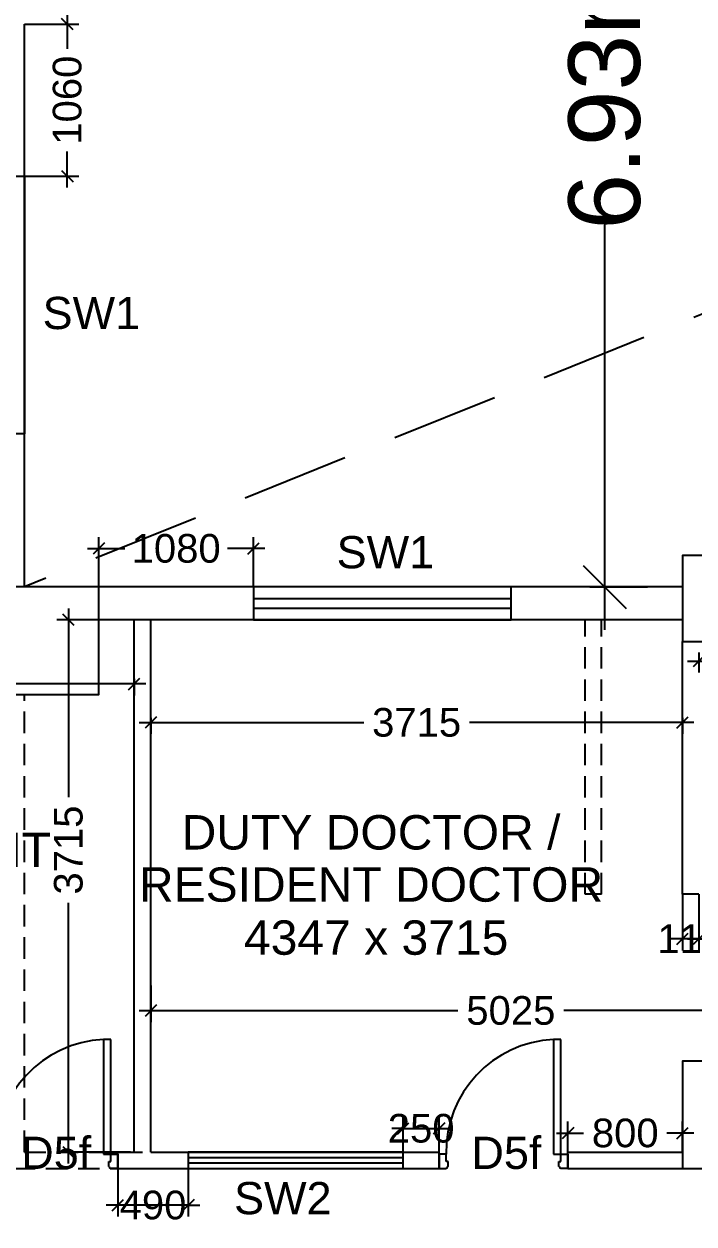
# Model space of a CAD drawing. Extents: x 6345096 to 6738923, y -6490958 to -6305885.
# Drawn here: x 6618471 to 6623148, y -6362917 to -6354541 of the extents above; entities that cross this region are included whole.
import ezdxf
from ezdxf.enums import TextEntityAlignment as Align

# ---------------------------------------------------------------- set-up
doc = ezdxf.new("R2010")
doc.units = 0
doc.header["$LTSCALE"] = 600
doc.header["$MEASUREMENT"] = 0
doc.header["$PDMODE"] = 35
doc.linetypes.add('HIDDEN', pattern=[0.375, 0.25, -0.125])
doc.linetypes.add('HIDDEN2', pattern=[0.1875, 0.125, -0.0625])
doc.layers.get('0').update_dxf_attribs({"linetype": 'CONTINUOUS'})
doc.layers.get('Defpoints').update_dxf_attribs({"linetype": 'CONTINUOUS'})
for name, color, linetype in [('8', 8, 'CONTINUOUS'), ('DIMEN', 5, 'CONTINUOUS'), ('DOOR', 32, 'CONTINUOUS'), ('Duct', 8, 'CONTINUOUS'), ('HS', 251, 'CONTINUOUS'), ('joinery', 7, 'CONTINUOUS'), ('LA-column', 3, 'CONTINUOUS'), ('REVISIONS', 6, 'CONTINUOUS'), ('Room Dim', 1, 'CONTINUOUS'), ('TEXT', 6, 'CONTINUOUS'), ('Walls', 7, 'CONTINUOUS'), ('WIN', 151, 'CONTINUOUS'), ('Working Dim', 5, 'CONTINUOUS')]:
    doc.layers.add(name, color=color, linetype=linetype)
doc.styles.add('ari', font='arial.ttf')
doc.styles.add('ARIAL', font='arial.ttf')
doc.styles.get("Standard").update_dxf_attribs({"font": 'romans.shx'})
doc.dimstyles.new('int. dim', dxfattribs={"dimtxt": 200, "dimasz": 80, "dimexe": 80, "dimexo": 0, "dimgap": 70, "dimtad": 0, "dimdec": 0, "dimzin": 12, "dimdsep": 46, "dimtxsty": 'ari', "dimblk": 'OBLIQUE', "dimcen": 2, "dimdle": 80, "dimclrd": 256, "dimclre": 256, "dimclrt": 6, "dimadec": 0, "dimazin": 0, "dimtfac": 1, "dimtdec": 0, "dimtix": 1, "dimtmove": 2, "dimatfit": 3, "dimfxl": 1, "dimtolj": 1, "dimtzin": 0, "dimlwd": -1, "dimlwe": -1, "dimarcsym": 0})
doc.dimstyles.new('STANDARD$0', dxfattribs={"dimscale": 0, "dimtxt": 150, "dimasz": 125, "dimexe": 0.75, "dimexo": 1, "dimgap": 25, "dimtad": 1, "dimdec": 0, "dimdsep": 46, "dimtxsty": 'Standard', "dimblk1": 'DOT', "dimblk2": 'DOT', "dimsah": 1, "dimcen": 2.5, "dimclrd": 1, "dimclre": 1, "dimclrt": 3, "dimadec": 0, "dimazin": 0, "dimtfac": 1, "dimtdec": 0, "dimtmove": 0, "dimatfit": 3, "dimldrblk": 'DOT', "dimfxl": 1, "dimtolj": 1, "dimtzin": 0, "dimarcsym": 0})

# ---------------------------------------------------------------- blocks, each defined once
blk = doc.blocks.new('_Oblique')
at = {"color": 0, "linetype": 'ByBlock', "lineweight": -2}
blk.add_line((-0.5, -0.5), (0.5, 0.5), dxfattribs=at)
blk = doc.blocks.new('*D969')
at = {"layer": 'Defpoints', "color": 0, "transparency": 16777216}
for p in [(6623182.4, -6358927.5, 16.1), (6624382.9, -6358927.5, 16.1), (6624382.9, -6358987.4)]:
    blk.add_point(p, dxfattribs=at)
at = {"layer": 'Working Dim', "transparency": 16777216}
for p, q in [((6623182.4, -6358927.5), (6623182.4, -6359067.4)), ((6624382.9, -6358927.5), (6624382.9, -6359067.4)), ((6623102.4, -6358987.4), (6623423.7, -6358987.4)), ((6624462.9, -6358987.4), (6624141.5, -6358987.4))]:
    blk.add_line(p, q, dxfattribs=at)
at = {"layer": 'Working Dim', "transparency": 16777216, "xscale": 80, "yscale": 80, "zscale": 80, "rotation": 180}
blk.add_blockref('_Oblique', (6623182.4, -6358987.4), dxfattribs=at)
at = {"layer": 'Working Dim', "transparency": 16777216, "xscale": 80, "yscale": 80, "zscale": 80}
blk.add_blockref('_Oblique', (6624382.9, -6358987.4), dxfattribs=at)
at = {"layer": 'Working Dim', "color": 6, "transparency": 16777216, "insert": (6623782.6, -6358987.4), "char_height": 200, "attachment_point": 5, "style": 'ari'}
blk.add_mtext('\\A1;1200', dxfattribs=at)
blk = doc.blocks.new('*D1173')
at = {"layer": 'Defpoints', "color": 0, "transparency": 16777216}
for p in [(6618473.4, -6354542.2, 5.1), (6618473.4, -6355602.5), (6618772.8, -6355602.5)]:
    blk.add_point(p, dxfattribs=at)
at = {"layer": 'Working Dim', "transparency": 16777216}
for p, q in [((6618772.8, -6354462.2), (6618772.8, -6354713.5)), ((6618473.4, -6354542.2), (6618852.8, -6354542.2)), ((6618772.8, -6355682.5), (6618772.8, -6355431.3)), ((6618473.4, -6355602.5), (6618852.8, -6355602.5))]:
    blk.add_line(p, q, dxfattribs=at)
at = {"layer": 'Working Dim', "transparency": 16777216, "xscale": 80, "yscale": 80, "zscale": 80}
for p, rotation in [((6618772.8, -6354542.2), 90), ((6618772.8, -6355602.5), 270)]:
    blk.add_blockref('_Oblique', p, dxfattribs=dict(at, rotation=rotation))
at = {"layer": 'Working Dim', "color": 6, "transparency": 16777216, "insert": (6618772.8, -6355072.4), "char_height": 200, "attachment_point": 5, "rotation": 90, "style": 'ari'}
blk.add_mtext('\\A1;1060', dxfattribs=at)
blk = doc.blocks.new('*D1175')
at = {"layer": 'Defpoints', "color": 0, "transparency": 16777216}
for p in [(6622421.3, -6351540.4, 5.1), (6622524.2, -6351540.4), (6622421.3, -6358470.4, 16.1)]:
    blk.add_point(p, dxfattribs=at)
at = {"layer": 'DIMEN', "color": 8, "transparency": 16777216}
for p, q in [((6622524.2, -6351240.4), (6622524.2, -6354069.4)), ((6622421.3, -6351540.4), (6622824.2, -6351540.4)), ((6622524.2, -6358770.4), (6622524.2, -6355941.4)), ((6622421.3, -6358470.4), (6622824.2, -6358470.4))]:
    blk.add_line(p, q, dxfattribs=at)
at = {"layer": 'DIMEN', "color": 8, "transparency": 16777216, "xscale": 300, "yscale": 300, "zscale": 300}
for p, rotation in [((6622524.2, -6351540.4), 90), ((6622524.2, -6358470.4), 270)]:
    blk.add_blockref('_Oblique', p, dxfattribs=dict(at, rotation=rotation))
at = {"layer": 'DIMEN', "color": 7, "transparency": 16777216, "insert": (6622524.2, -6355005.4), "char_height": 500, "attachment_point": 5, "rotation": 90, "style": 'ari'}
blk.add_mtext('\\A1;6.93m', dxfattribs=at)
blk = doc.blocks.new('*D1398')
at = {"layer": 'Defpoints', "color": 0, "transparency": 16777216}
for p in [(6623182.4, -6360615.6), (6623982.4, -6360615.1, 13.2), (6623182.4, -6360927.5)]:
    blk.add_point(p, dxfattribs=at)
at = {"layer": 'Working Dim', "transparency": 16777216}
for p, q in [((6623182.4, -6360615.6), (6623182.4, -6361007.5)), ((6623982.4, -6360615.1), (6623982.4, -6361007.5)), ((6623102.4, -6360927.5), (6623291.6, -6360927.5)), ((6624062.4, -6360927.5), (6623873.1, -6360927.5))]:
    blk.add_line(p, q, dxfattribs=at)
at = {"layer": 'Working Dim', "transparency": 16777216, "xscale": 80, "yscale": 80, "zscale": 80, "rotation": 180}
blk.add_blockref('_Oblique', (6623182.4, -6360927.5), dxfattribs=at)
at = {"layer": 'Working Dim', "transparency": 16777216, "xscale": 80, "yscale": 80, "zscale": 80}
blk.add_blockref('_Oblique', (6623982.4, -6360927.5), dxfattribs=at)
at = {"layer": 'Working Dim', "color": 6, "transparency": 16777216, "insert": (6623582.4, -6360927.5), "char_height": 200, "attachment_point": 5, "style": 'ari'}
blk.add_mtext('\\A1;800', dxfattribs=at)
blk = doc.blocks.new('*D1399')
at = {"layer": 'Defpoints', "color": 0, "transparency": 16777216}
for p in [(6623067.4, -6360615.6), (6623182.4, -6360615.6), (6623067.4, -6360927.5)]:
    blk.add_point(p, dxfattribs=at)
at = {"layer": 'Working Dim', "transparency": 16777216}
for p, q in [((6623067.4, -6360615.6), (6623067.4, -6361007.5)), ((6623182.4, -6360615.6), (6623182.4, -6361007.5)), ((6623067.4, -6360927.5), (6622987.4, -6360927.5)), ((6623182.4, -6360927.5), (6623067.4, -6360927.5)), ((6623182.4, -6360927.5), (6623262.4, -6360927.5))]:
    blk.add_line(p, q, dxfattribs=at)
at = {"layer": 'Working Dim', "transparency": 16777216, "xscale": 80, "yscale": 80, "zscale": 80}
blk.add_blockref('_Oblique', (6623067.4, -6360927.5), dxfattribs=at)
at = {"layer": 'Working Dim', "transparency": 16777216, "xscale": 80, "yscale": 80, "zscale": 80, "rotation": 180}
blk.add_blockref('_Oblique', (6623182.4, -6360927.5), dxfattribs=at)
at = {"layer": 'Working Dim', "color": 6, "transparency": 16777216, "insert": (6623124.9, -6360927.5), "char_height": 200, "attachment_point": 5, "style": 'ari'}
blk.add_mtext('\\A1;115', dxfattribs=at)
blk = doc.blocks.new('*D1922')
at = {"layer": 'Defpoints', "color": 0, "transparency": 16777216}
for p in [(6620072.2, -6358202.2), (6618993.5, -6358470.6, 5.1), (6620072.2, -6358470.4, 13.2)]:
    blk.add_point(p, dxfattribs=at)
at = {"layer": 'Working Dim', "transparency": 16777216}
for p, q in [((6618993.5, -6358470.6), (6618993.5, -6358122.2)), ((6620072.2, -6358470.4), (6620072.2, -6358122.2)), ((6618913.5, -6358202.2), (6619174, -6358202.2)), ((6620152.2, -6358202.2), (6619891.7, -6358202.2))]:
    blk.add_line(p, q, dxfattribs=at)
at = {"layer": 'Working Dim', "transparency": 16777216, "xscale": 80, "yscale": 80, "zscale": 80, "rotation": 180}
blk.add_blockref('_Oblique', (6618993.5, -6358202.2), dxfattribs=at)
at = {"layer": 'Working Dim', "transparency": 16777216, "xscale": 80, "yscale": 80, "zscale": 80}
blk.add_blockref('_Oblique', (6620072.2, -6358202.2), dxfattribs=at)
at = {"layer": 'Working Dim', "color": 6, "transparency": 16777216, "insert": (6619532.9, -6358202.2), "char_height": 200, "attachment_point": 5, "style": 'ari'}
blk.add_mtext('\\A1;1080', dxfattribs=at)
blk = doc.blocks.new('1000')
at = {"layer": 'DOOR'}
for p, q in [((0, -100), (0, 0)), ((0, 0), (49.7, 0)), ((49.7, 0), (49.7, -2.2)), ((63.2, -49.5), (49.7, -49.5)), ((49.7, -49.5), (49.7, -100)), ((63.2, -13.5), (61, -13.5)), ((63.2, -13.5), (63.2, -49.5)), ((836.8, -13.5), (836.8, -49.5)), ((836.8, -13.5), (839, -13.5)), ((836.8, -49.5), (850.3, -49.5)), ((850.3, 0), (850.3, -2.2)), ((900, 0), (850.3, 0)), ((850.3, -49.5), (850.3, -100)), ((900, -100), (900, 0)), ((49.7, -100), (0, -100)), ((49.7, -100), (49.7, -900.6)), ((100.2, -100), (49.7, -100)), ((100.2, -900.6), (100.2, -100)), ((850.3, -100), (900, -100)), ((49.7, -900.6), (100.2, -900.6))]:
    blk.add_line(p, q, dxfattribs=at)
for centre, major_axis, start_param, end_param in [((49.7, -13.5), (-7.95, 7.95), 3.926991, 5.497787), ((850.3, -13.5), (7.95, 7.95), 0.785398, 2.356194)]:
    blk.add_ellipse(centre, major_axis=major_axis, ratio=1, start_param=start_param, end_param=end_param, dxfattribs=at)
at = {"layer": 'DOOR', "color": 145}
blk.add_ellipse((64.3, -115.3), major_axis=(-519.7, 589.8), ratio=1, start_param=2.464943, end_param=4.009476, dxfattribs=at)
blk = doc.blocks.new('*D2015')
at = {"layer": 'Defpoints', "color": 0, "transparency": 16777216}
for p in [(6621368, -6362250.4), (6621117.9, -6362415.5, 17.8), (6621368, -6362415.3, 14.8)]:
    blk.add_point(p, dxfattribs=at)
at = {"layer": 'Working Dim', "transparency": 16777216}
for p, q in [((6621117.9, -6362415.5), (6621117.9, -6362170.4)), ((6621368, -6362415.3), (6621368, -6362170.4)), ((6621117.9, -6362250.4), (6621037.9, -6362250.4)), ((6621117.9, -6362250.4), (6621368, -6362250.4)), ((6621368, -6362250.4), (6621448, -6362250.4))]:
    blk.add_line(p, q, dxfattribs=at)
at = {"layer": 'Working Dim', "transparency": 16777216, "xscale": 80, "yscale": 80, "zscale": 80}
blk.add_blockref('_Oblique', (6621117.9, -6362250.4), dxfattribs=at)
at = {"layer": 'Working Dim', "transparency": 16777216, "xscale": 80, "yscale": 80, "zscale": 80, "rotation": 180}
blk.add_blockref('_Oblique', (6621368, -6362250.4), dxfattribs=at)
at = {"layer": 'Working Dim', "color": 6, "transparency": 16777216, "insert": (6621243, -6362250.4), "char_height": 200, "attachment_point": 5, "style": 'ari'}
blk.add_mtext('\\A1;250', dxfattribs=at)
blk = doc.blocks.new('*D2016')
at = {"layer": 'Defpoints', "color": 0, "transparency": 16777216}
for p in [(6623067.6, -6362283.1), (6622268, -6362415.5, 14.8), (6623067.6, -6362415.5, 14.8)]:
    blk.add_point(p, dxfattribs=at)
at = {"layer": 'Working Dim', "transparency": 16777216}
for p, q in [((6622268, -6362415.5), (6622268, -6362203.1)), ((6623067.6, -6362415.5), (6623067.6, -6362203.1)), ((6622188, -6362283.1), (6622377.1, -6362283.1)), ((6623147.6, -6362283.1), (6622958.6, -6362283.1))]:
    blk.add_line(p, q, dxfattribs=at)
at = {"layer": 'Working Dim', "transparency": 16777216, "xscale": 80, "yscale": 80, "zscale": 80, "rotation": 180}
blk.add_blockref('_Oblique', (6622268, -6362283.1), dxfattribs=at)
at = {"layer": 'Working Dim', "transparency": 16777216, "xscale": 80, "yscale": 80, "zscale": 80}
blk.add_blockref('_Oblique', (6623067.6, -6362283.1), dxfattribs=at)
at = {"layer": 'Working Dim', "color": 6, "transparency": 16777216, "insert": (6622667.8, -6362283.1), "char_height": 200, "attachment_point": 5, "style": 'ari'}
blk.add_mtext('\\A1;800', dxfattribs=at)
blk = doc.blocks.new('*D2017')
at = {"layer": 'Defpoints', "color": 0, "transparency": 16777216}
for p in [(6619213.2, -6358700.5, 14.8), (6618780.9, -6362415.5), (6619213.2, -6362415.5, 14.8)]:
    blk.add_point(p, dxfattribs=at)
at = {"layer": 'Working Dim', "transparency": 16777216}
for p, q in [((6618780.9, -6358620.5), (6618780.9, -6359937.6)), ((6619213.2, -6358700.5), (6618700.9, -6358700.5)), ((6618780.9, -6362495.5), (6618780.9, -6360676.3)), ((6619213.2, -6362415.5), (6618700.9, -6362415.5))]:
    blk.add_line(p, q, dxfattribs=at)
at = {"layer": 'Working Dim', "transparency": 16777216, "xscale": 80, "yscale": 80, "zscale": 80}
for p, rotation in [((6618780.9, -6358700.5), 90), ((6618780.9, -6362415.5), 270)]:
    blk.add_blockref('_Oblique', p, dxfattribs=dict(at, rotation=rotation))
at = {"layer": 'Working Dim', "color": 6, "transparency": 16777216, "insert": (6618780.9, -6360306.9), "char_height": 200, "attachment_point": 5, "rotation": 90, "style": 'ari'}
blk.add_mtext('\\A1;3715', dxfattribs=at)
blk = doc.blocks.new('*D2020')
at = {"layer": 'Defpoints', "color": 0, "transparency": 16777216}
for p in [(6616490, -6359111.8), (6619240.4, -6359111.8), (6619240.4, -6359147.5)]:
    blk.add_point(p, dxfattribs=at)
at = {"layer": 'Working Dim', "transparency": 16777216}
for p, q in [((6616490, -6359111.8), (6616490, -6359227.5)), ((6619240.4, -6359111.8), (6619240.4, -6359227.5)), ((6616410, -6359147.5), (6617495.2, -6359147.5)), ((6619320.4, -6359147.5), (6618235.2, -6359147.5))]:
    blk.add_line(p, q, dxfattribs=at)
at = {"layer": 'Working Dim', "transparency": 16777216, "xscale": 80, "yscale": 80, "zscale": 80, "rotation": 180}
blk.add_blockref('_Oblique', (6616490, -6359147.5), dxfattribs=at)
at = {"layer": 'Working Dim', "transparency": 16777216, "xscale": 80, "yscale": 80, "zscale": 80}
blk.add_blockref('_Oblique', (6619240.4, -6359147.5), dxfattribs=at)
at = {"layer": 'Working Dim', "color": 6, "transparency": 16777216, "insert": (6617865.2, -6359147.5), "char_height": 200, "attachment_point": 5, "style": 'ari'}
blk.add_mtext('\\A1;2750', dxfattribs=at)
blk = doc.blocks.new('*D2021')
at = {"layer": 'Defpoints', "color": 0, "transparency": 16777216}
for p in [(6619125.4, -6362530.5), (6619617.5, -6362530.5, 17.8), (6619125.4, -6362786.2)]:
    blk.add_point(p, dxfattribs=at)
at = {"layer": 'Working Dim', "transparency": 16777216}
for p, q in [((6619125.4, -6362530.5), (6619125.4, -6362866.2)), ((6619617.5, -6362530.5), (6619617.5, -6362866.2)), ((6619125.4, -6362786.2), (6619045.4, -6362786.2)), ((6619617.5, -6362786.2), (6619125.4, -6362786.2)), ((6619617.5, -6362786.2), (6619697.5, -6362786.2))]:
    blk.add_line(p, q, dxfattribs=at)
at = {"layer": 'Working Dim', "transparency": 16777216, "xscale": 80, "yscale": 80, "zscale": 80}
blk.add_blockref('_Oblique', (6619125.4, -6362786.2), dxfattribs=at)
at = {"layer": 'Working Dim', "transparency": 16777216, "xscale": 80, "yscale": 80, "zscale": 80, "rotation": 180}
blk.add_blockref('_Oblique', (6619617.5, -6362786.2), dxfattribs=at)
at = {"layer": 'Working Dim', "color": 6, "transparency": 16777216, "insert": (6619371.5, -6362786.2), "char_height": 200, "attachment_point": 5, "style": 'ari'}
blk.add_mtext('\\A1;490', dxfattribs=at)
blk = doc.blocks.new('*D2026')
at = {"layer": 'Defpoints', "color": 0, "transparency": 16777216}
for p in [(6619355.4, -6359383.7, 2.3), (6623067.4, -6359383.7), (6623067.4, -6359416.7)]:
    blk.add_point(p, dxfattribs=at)
at = {"layer": 'Working Dim', "transparency": 16777216}
for p, q in [((6619355.4, -6359383.7), (6619355.4, -6359496.7)), ((6623067.4, -6359383.7), (6623067.4, -6359496.7)), ((6619275.4, -6359416.7), (6620842.1, -6359416.7)), ((6623147.4, -6359416.7), (6621580.7, -6359416.7))]:
    blk.add_line(p, q, dxfattribs=at)
at = {"layer": 'Working Dim', "transparency": 16777216, "xscale": 80, "yscale": 80, "zscale": 80, "rotation": 180}
blk.add_blockref('_Oblique', (6619355.4, -6359416.7), dxfattribs=at)
at = {"layer": 'Working Dim', "transparency": 16777216, "xscale": 80, "yscale": 80, "zscale": 80}
blk.add_blockref('_Oblique', (6623067.4, -6359416.7), dxfattribs=at)
at = {"layer": 'Working Dim', "color": 6, "transparency": 16777216, "insert": (6621211.4, -6359416.7), "char_height": 200, "attachment_point": 5, "style": 'ari'}
blk.add_mtext('\\A1;3715', dxfattribs=at)
blk = doc.blocks.new('*D2027')
at = {"layer": 'Defpoints', "color": 0, "transparency": 16777216}
for p in [(6619355.4, -6361252.9, 2.3), (6624382.9, -6361252.9), (6624382.9, -6361427.9)]:
    blk.add_point(p, dxfattribs=at)
at = {"layer": 'Working Dim', "transparency": 16777216}
for p, q in [((6619355.4, -6361252.9), (6619355.4, -6361507.9)), ((6624382.9, -6361252.9), (6624382.9, -6361507.9)), ((6619275.4, -6361427.9), (6621499.8, -6361427.9)), ((6624462.9, -6361427.9), (6622238.5, -6361427.9))]:
    blk.add_line(p, q, dxfattribs=at)
at = {"layer": 'Working Dim', "transparency": 16777216, "xscale": 80, "yscale": 80, "zscale": 80, "rotation": 180}
blk.add_blockref('_Oblique', (6619355.4, -6361427.9), dxfattribs=at)
at = {"layer": 'Working Dim', "transparency": 16777216, "xscale": 80, "yscale": 80, "zscale": 80}
blk.add_blockref('_Oblique', (6624382.9, -6361427.9), dxfattribs=at)
at = {"layer": 'Working Dim', "color": 6, "transparency": 16777216, "insert": (6621869.1, -6361427.9), "char_height": 200, "attachment_point": 5, "style": 'ari'}
blk.add_mtext('\\A1;5025', dxfattribs=at)
blk = doc.blocks.new('A$C2CD672AE')
at = {"layer": 'Walls', "color": 8, "linetype": 'HIDDEN'}
for p, q in [((88154, 97953.3), (88154, 101883.3)), ((92748, 97953.3), (88154, 97953.3)), ((92748.2, 97953.4), (88674, 97953.3)), ((92748, 97723.3), (88674, 97723.3)), ((92067.7, 97723.3), (88674, 97723.3)), ((92067.6, 95808.4), (92067.6, 97723.4)), ((92182.6, 95808.4), (92182.6, 97723.4)), ((88154.1, 94008.3), (88154.1, 97203.3)), ((92182.6, 95808.4), (92067.6, 95808.4)), ((88154, 94008.3), (91048.5, 94008.3)), ((91048.5, 93893.4), (91048.5, 94008.5)), ((91948.5, 93893.4), (91948.5, 94008.5)), ((91948.5, 94008.4), (92748.1, 94008.4)), ((87404, 93893.3), (91048.5, 93893.4)), ((91948.5, 93893.4), (92748.1, 93893.4))]:
    blk.add_line(p, q, dxfattribs=at)

msp = doc.modelspace()

# ---------------------------------------------------------------- linework, layer by layer
at = {"layer": 'Duct', "color": 8, "linetype": 'HIDDEN2', "ltscale": 10}
msp.add_line((6635321.942, -6351689.463, -10.486), (6618473.441, -6358470.6, -10.486), dxfattribs=at)
at = {"layer": 'LA-column', "color": 2}
for points, elevation in [([(6623067.354, -6358850.568), (6623667.354, -6358850.568), (6623667.354, -6358250.568), (6623067.354, -6358250.568)], 1.031), ([(6618243.353, -6359220.569), (6618993.353, -6359220.569), (6618993.353, -6358470.569), (6618243.353, -6358470.569)], 5.131), ([(6623067.354, -6362530.566), (6623817.354, -6362530.566), (6623817.354, -6361780.566), (6623067.354, -6361780.566)], 1.031)]:
    msp.add_lwpolyline(points, close=True, dxfattribs=dict(at, elevation=elevation))
at = {"layer": 'REVISIONS', "linetype": 'Continuous'}
for p, q in [((6619240.443, -6362415.516, -10.486), (6619240.443, -6358700.533, -10.486)), ((6619355.443, -6362415.514, -10.486), (6619355.443, -6358700.533, -10.486))]:
    msp.add_line(p, q, dxfattribs=at)
at = {"layer": 'Walls', "linetype": 'Continuous'}
for p, q in [((6618473.441, -6358470.49, -12.768), (6618473.441, -6354542.221, -12.768)), ((6623067.531, -6358470.389, -12.768), (6618993.441, -6358470.458, -12.768)), ((6623067.531, -6358700.409, -12.768), (6618993.441, -6358700.46, -12.768)), ((6623067.354, -6360615.585, -12.768), (6623067.354, -6358850.598, -12.768)), ((6623182.354, -6360615.584, -12.768), (6623067.354, -6360615.585, -12.768)), ((6619017.568, -6362415.512, -9.821), (6619125.45, -6362415.51, -9.851)), ((6619125.45, -6362415.505, 29.169), (6619240.443, -6362415.504, 27.135)), ((6619125.45, -6362530.509, 29.169), (6619125.45, -6362415.505, 29.169)), ((6619355.443, -6362415.502, 25.102), (6621368.028, -6362415.48, -10.486)), ((6621368.028, -6362530.478, -10.486), (6621368.028, -6362415.331, -10.486)), ((6622268.033, -6362530.465, -10.486), (6622268.033, -6362415.331, -10.486)), ((6622268.033, -6362415.465, -10.486), (6623067.619, -6362415.452, -10.486)), ((6619125.45, -6362530.509, -10.486), (6621368.028, -6362530.478, -10.486)), ((6622268.033, -6362530.465, -10.486), (6623067.619, -6362530.453, -10.486))]:
    msp.add_line(p, q, dxfattribs=at)
at = {"layer": 'WIN', "linetype": 'Continuous'}
for points, elevation in [([(6618473.441, -6355602.545), (6618473.441, -6357402.545), (6618243.441, -6357402.545), (6618243.441, -6355602.545)], -12.768), ([(6618473.441, -6355602.545), (6618473.441, -6357402.545), (6618243.441, -6357402.545), (6618243.441, -6355602.545)], -12.768), ([(6621872.183, -6358470.442), (6620072.183, -6358470.442), (6620072.183, -6358700.442), (6621872.183, -6358700.442)], 0.465), ([(6621872.183, -6358553.225), (6620072.183, -6358553.225), (6620072.183, -6358617.658), (6621872.183, -6358617.658)], 0.465), ([(6619617.531, -6362415.491), (6619617.531, -6362530.482), (6621117.939, -6362530.482), (6621117.939, -6362415.491)], 7.308), ([(6619617.531, -6362455.491), (6619617.531, -6362490.482), (6621117.939, -6362490.482), (6621117.939, -6362455.491)], 7.308)]:
    msp.add_lwpolyline(points, close=True, dxfattribs=dict(at, elevation=elevation))

# ---------------------------------------------------------------- block references
at = {"layer": 'DOOR', "linetype": 'Continuous', "rotation": 180.0000130200482}
for p in [(6619125.45, -6362530.332, 29.169), (6622268.028, -6362530.332, 0.245)]:
    msp.add_blockref('1000', p, dxfattribs=at)
at = {"layer": 'HS'}
msp.add_blockref('A$C2CD672AE', (6530319.294, -6456423.902, 8.17), dxfattribs=at)

# ---------------------------------------------------------------- texts
at = {"layer": '8', "color": 6, "style": 'ari'}
for p in [(6618695.629, -6362533.136, 18.438), (6621838.207, -6362533.136, -10.486)]:
    msp.add_text('D5f', height=225, dxfattribs=at).set_placement(p, align=Align.CENTER)
at = {"layer": 'joinery', "style": 'ari'}
for s, p in [('SW1', (6618941.059, -6356670.359, -15.46)), ('SW1', (6620993.606, -6358340.347, -1.817)), ('SW2', (6620277.458, -6362849.207, 10.156))]:
    msp.add_text(s, height=225, dxfattribs=at).set_placement(p, align=Align.CENTER)
at = {"layer": 'Room Dim', "style": 'ARIAL'}
msp.add_text('4347 x 3715', height=240, dxfattribs=at).set_placement((6620929.042, -6360917.917, -9.455), align=Align.MIDDLE_CENTER)
at = {"layer": 'TEXT', "color": 7, "style": 'ARIAL'}
for s, p in [('DUTY DOCTOR /', (6620893.391, -6360303.226, -9.455)), ('TREATMENT', (6617635.124, -6360426.447, -9.455)), ('RESIDENT DOCTOR', (6620893.391, -6360667.494, -9.455))]:
    msp.add_text(s, height=240, dxfattribs=at).set_placement(p, align=Align.CENTER)

# ---------------------------------------------------------------- dimensions: what is measured, and where the dimension line sits
at = {"layer": 'DIMEN'}
dim = msp.add_linear_dim(base=(6622524.188, -6351540.431, -12.768), p1=(6622421.252, -6358470.4, 3.314), p2=(6622421.252, -6351540.431, -7.637), angle=90, dimstyle='STANDARD$0', override={"dimscale": 1, "dimtxt": 500, "dimasz": 300, "dimexe": 300, "dimexo": 0, "dimgap": 1, "dimtad": 0, "dimdec": 2, "dimlfac": 0.001, "dimzin": 0, "dimpost": 'm', "dimtxsty": 'ari', "dimblk1": 'Oblique', "dimblk2": 'Oblique', "dimcen": 0, "dimdle": 300, "dimclrd": 8, "dimclre": 8, "dimclrt": 7, "dimadec": 2, "dimtdec": 2, "dimtmove": 2, "dimfxl": 0.75, "dimfrac": 1, "dimlwd": 65535, "dimlwe": 65535}, dxfattribs=at)
dim.commit()
dim.dimension.update_dxf_attribs({"geometry": '*D1175', "text_midpoint": (6622524.188, -6355005.415, -12.768)})
at = {"layer": 'Working Dim', "color": 6}
dim = msp.add_linear_dim(base=(6618772.824, -6355602.545, -12.768), p1=(6618473.441, -6354542.221, -7.637), p2=(6618473.441, -6355602.545, -12.768), angle=90, dimstyle='int. dim', override={"dimtxt": 200, "dimarcsym": 1}, dxfattribs=at)
dim.commit()
dim.dimension.update_dxf_attribs({"geometry": '*D1173', "text_midpoint": (6618772.824, -6355072.383, -12.768)})
for base, p1, p2, text, picture, middle in [((6620072.183, -6358202.228, -12.768), (6618993.531, -6358470.596, -7.637), (6620072.183, -6358470.44, 0.465), '1080', '*D1922', (6619532.857, -6358202.228, -12.768)), ((6623067.354, -6359416.713, -12.768), (6619355.443, -6359383.742, -10.486), (6623067.354, -6359383.742, -12.768), '3715', '*D2026', (6621211.398, -6359416.713, -12.768)), ((6624382.852, -6361427.941, -12.768), (6619355.443, -6361252.863, -10.486), (6624382.852, -6361252.863, -12.768), '5025', '*D2027', (6621869.147, -6361427.941, -12.768)), ((6619125.45, -6362786.221, -10.486), (6619617.531, -6362530.482, 7.308), (6619125.45, -6362530.509, -10.486), '490', '*D2021', (6619371.49, -6362786.221, -10.486))]:
    dim = msp.add_linear_dim(base=base, p1=p1, p2=p2, text=text, dimstyle='int. dim', override={"dimtxt": 200, "dimarcsym": 1}, dxfattribs=at)
    dim.commit()
    dim.dimension.update_dxf_attribs({"geometry": picture, "text_midpoint": middle})
dim = msp.add_linear_dim(base=(6618780.943, -6362415.517, -10.486), p1=(6619213.178, -6358700.523, 4.345), p2=(6619213.241, -6362415.517, 4.345), angle=90, dimstyle='int. dim', override={"dimtxt": 200, "dimarcsym": 1}, dxfattribs=at)
dim.commit()
dim.dimension.update_dxf_attribs({"geometry": '*D2017', "text_midpoint": (6618780.943, -6360306.948, -10.486), "dimtype": 160})
for base, p1, p2, picture, middle in [((6624382.852, -6358987.435, -12.768), (6623182.354, -6358927.466, 3.314), (6624382.852, -6358927.466, 3.314), '*D969', (6623782.603, -6358987.435, -12.768)), ((6619240.443, -6359147.491, -10.486), (6616490.032, -6359111.796, -10.486), (6619240.443, -6359111.796, -10.486), '*D2020', (6617865.237, -6359147.491, -10.486)), ((6623067.354, -6360927.454, -12.768), (6623182.354, -6360615.584, -12.768), (6623067.354, -6360615.585, -12.768), '*D1399', (6623124.854, -6360927.454, -12.768)), ((6623182.354, -6360927.454, -12.768), (6623982.354, -6360615.065, 0.465), (6623182.354, -6360615.584, -12.768), '*D1398', (6623582.354, -6360927.454, -12.768)), ((6621368.028, -6362250.384, -10.486), (6621117.939, -6362415.49, 7.308), (6621368.028, -6362415.331, 4.345), '*D2015', (6621242.983, -6362250.384, -10.486)), ((6623067.619, -6362283.063, -10.486), (6622268.033, -6362415.465, 4.345), (6623067.619, -6362415.452, 4.345), '*D2016', (6622667.826, -6362283.063, -10.486))]:
    dim = msp.add_linear_dim(base=base, p1=p1, p2=p2, dimstyle='int. dim', override={"dimtxt": 200, "dimarcsym": 1}, dxfattribs=at)
    dim.commit()
    dim.dimension.update_dxf_attribs({"geometry": picture, "text_midpoint": middle})

doc.saveas('drawing.dxf')
